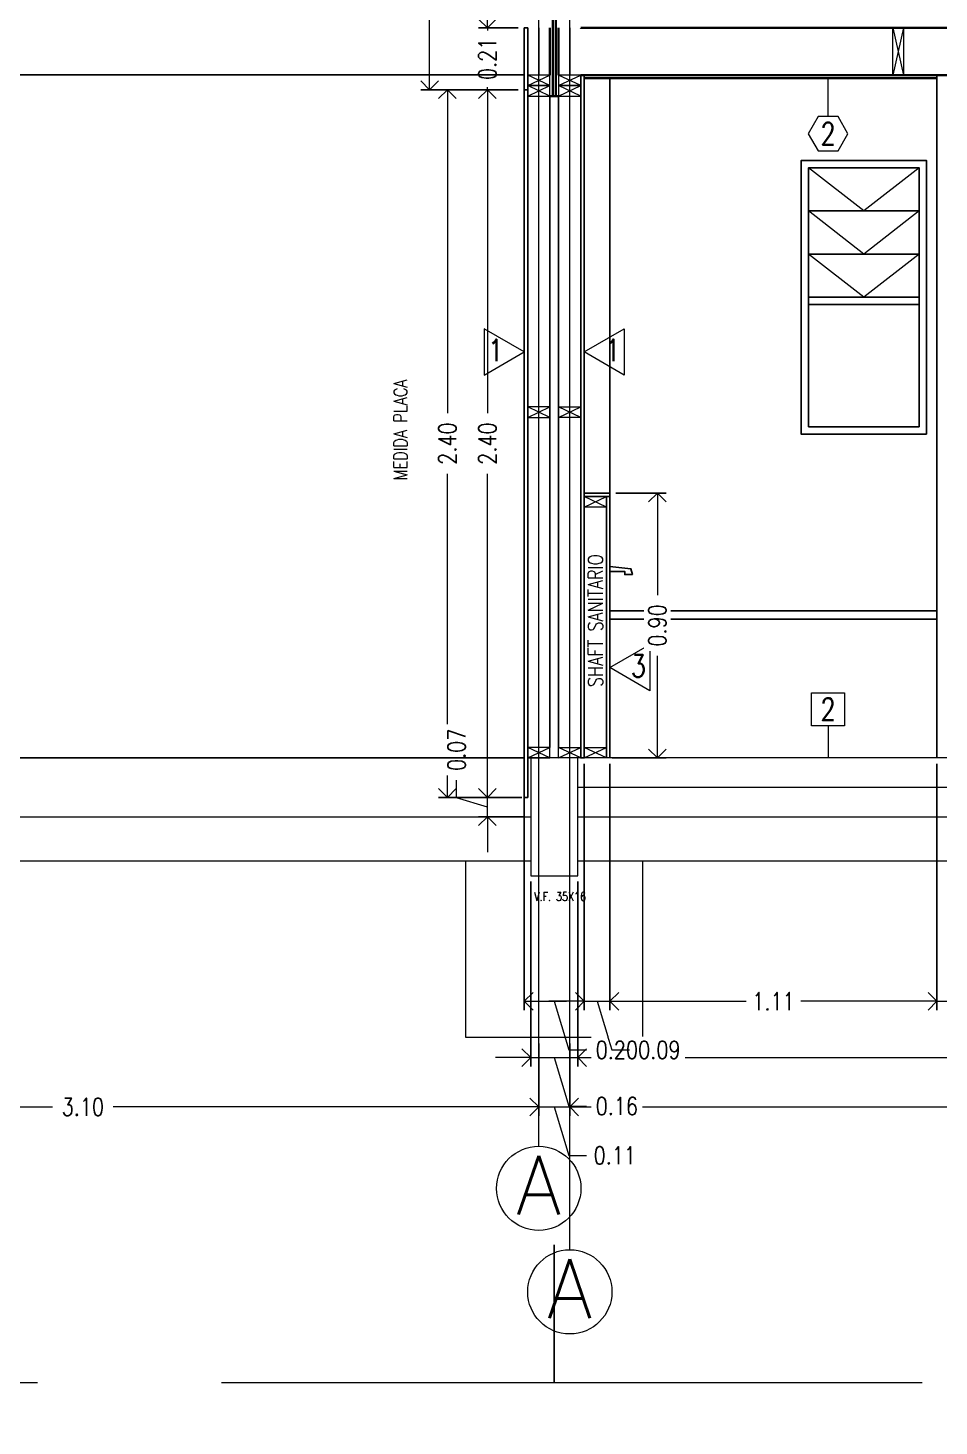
# Model space of a CAD drawing. Header units: metres. Extents: x -2 to 612, y -64 to 156.
# Drawn here: x 461.957 to 465.051, y 4.341 to 9.09 of the extents above; entities that cross this region are included whole.
import ezdxf
from ezdxf.enums import TextEntityAlignment as Align

# ---------------------------------------------------------------- set-up
doc = ezdxf.new("R2010")
doc.units = ezdxf.units.M
doc.header["$LTSCALE"] = 5
doc.header["$MEASUREMENT"] = 0
doc.linetypes.add('HIDDEN', pattern=[0.375, 0.25, -0.125])
doc.layers.get('0').update_dxf_attribs({"color": 30})
doc.layers.get('DEFPOINTS').update_dxf_attribs({"color": 210})
for name, color, linetype, lineweight in [('A-ANNO-DIMS', 3, 'Continuous', 18), ('A-ANNO-SYMB', 3, 'Continuous', 18), ('A-ANNO-TEXT', 3, 'Continuous', 18), ('A-DETL-MCUT', 4, 'Continuous', 25), ('A-ELEV-IDEN', 3, 'Continuous', 18), ('A-ELEV-MBE1', 7, 'Continuous', 35), ('A-ELEV-MBE2', 4, 'Continuous', 25), ('A-WALL-PATT', 8, 'Continuous', 18), ('A-WALL-STUD', 3, 'Continuous', 18)]:
    doc.layers.add(name, color=color, linetype=linetype, lineweight=lineweight)
doc.styles.add('E-ROMANS', font='romans.shx', dxfattribs={"width": 0.8})
doc.dimstyles.new('E-0050_ARW_12', dxfattribs={"dimscale": 0.001, "dimtxt": 60, "dimasz": 60, "dimexe": 30, "dimexo": 20, "dimgap": 30, "dimtad": 0, "dimzin": 0, "dimdsep": 46, "dimtxsty": 'E-ROMANS', "dimblk": 'OPEN90', "dimcen": 30, "dimclrd": 256, "dimclre": 256, "dimclrt": 256, "dimadec": 0, "dimazin": 0, "dimtfac": 1, "dimtmove": 1, "dimatfit": 3, "dimldrblk": 'OPEN90', "dimfxl": 1, "dimtfill": 1, "dimtolj": 1, "dimtzin": 0, "dimlwd": -1, "dimarcsym": 0})

# ---------------------------------------------------------------- blocks, each defined once
blk = doc.blocks.new('_Open90')
at = {"color": 0, "linetype": 'ByBlock', "lineweight": -2}
for p, q in [((0, 0), (-1, 0)), ((-0.5, 0.5), (0, 0)), ((0, 0), (-0.5, -0.5))]:
    blk.add_line(p, q, dxfattribs=at)
blk = doc.blocks.new('*D1563')
at = {"layer": 'A-ANNO-DIMS', "lineweight": -2, "transparency": 16777216}
for p, q in [((460.595, 5.6905), (460.595, 5.3952)), ((463.692, 5.6405), (463.692, 5.3952))]:
    blk.add_line(p, q, dxfattribs=at)
at = {"layer": 'A-ANNO-DIMS', "transparency": 16777216}
for p, q in [((460.655, 5.4252), (462.0404, 5.4252)), ((463.632, 5.4252), (462.2467, 5.4252))]:
    blk.add_line(p, q, dxfattribs=at)
at = {"layer": 'DEFPOINTS', "color": 0, "transparency": 16777216}
for p in [(460.595, 5.7105), (463.692, 5.6605), (463.692, 5.4252)]:
    blk.add_point(p, dxfattribs=at)
at = {"layer": 'A-ANNO-DIMS', "transparency": 16777216, "xscale": 0.06, "yscale": 0.06, "zscale": 0.06, "rotation": 180}
blk.add_blockref('_Open90', (460.595, 5.4252), dxfattribs=at)
at = {"layer": 'A-ANNO-DIMS', "transparency": 16777216, "xscale": 0.06, "yscale": 0.06, "zscale": 0.06}
blk.add_blockref('_Open90', (463.692, 5.4252), dxfattribs=at)
at = {"layer": 'A-ANNO-DIMS', "transparency": 16777216, "insert": (462.1435, 5.4252), "char_height": 0.06, "attachment_point": 5, "style": 'E-ROMANS', "bg_fill": 3, "box_fill_scale": 1.25, "bg_fill_color": 256, "bg_fill_true_color": 13158600, "bg_fill_transparency": 0}
blk.add_mtext('\\A1;3.10', dxfattribs=at)
blk = doc.blocks.new('*D1564')
at = {"layer": 'A-ANNO-DIMS', "lineweight": -2, "transparency": 16777216}
for p, q in [((463.692, 5.6405), (463.692, 5.3952)), ((463.7971, 5.6405), (463.7971, 5.3952))]:
    blk.add_line(p, q, dxfattribs=at)
at = {"layer": 'A-ANNO-DIMS', "transparency": 16777216}
for p, q in [((463.632, 5.4252), (463.572, 5.4252)), ((463.692, 5.4252), (463.7971, 5.4252)), ((463.692, 5.4252), (463.7971, 5.4252)), ((463.7445, 5.4252), (463.794, 5.2602)), ((463.8571, 5.4252), (463.9171, 5.4252)), ((463.794, 5.2602), (463.854, 5.2602))]:
    blk.add_line(p, q, dxfattribs=at)
at = {"layer": 'DEFPOINTS', "color": 0, "transparency": 16777216}
for p in [(463.692, 5.6605), (463.7971, 5.6605), (463.7971, 5.4252)]:
    blk.add_point(p, dxfattribs=at)
at = {"layer": 'A-ANNO-DIMS', "transparency": 16777216, "xscale": 0.06, "yscale": 0.06, "zscale": 0.06}
blk.add_blockref('_Open90', (463.692, 5.4252), dxfattribs=at)
at = {"layer": 'A-ANNO-DIMS', "transparency": 16777216, "xscale": 0.06, "yscale": 0.06, "zscale": 0.06, "rotation": 180}
blk.add_blockref('_Open90', (463.7971, 5.4252), dxfattribs=at)
at = {"layer": 'A-ANNO-DIMS', "transparency": 16777216, "insert": (463.9503, 5.2602), "char_height": 0.06, "attachment_point": 5, "style": 'E-ROMANS', "bg_fill": 3, "box_fill_scale": 1.25, "bg_fill_color": 256, "bg_fill_true_color": 13158600, "bg_fill_transparency": 0}
blk.add_mtext('\\A1;0.11', dxfattribs=at)
blk = doc.blocks.new('*D1565')
at = {"layer": 'A-ANNO-DIMS', "lineweight": -2, "transparency": 16777216}
for p, q in [((466.8941, 5.6905), (466.8941, 5.3952)), ((463.7971, 5.6405), (463.7971, 5.3952))]:
    blk.add_line(p, q, dxfattribs=at)
at = {"layer": 'A-ANNO-DIMS', "transparency": 16777216}
for p, q in [((463.8571, 5.4252), (465.2424, 5.4252)), ((466.8341, 5.4252), (465.4487, 5.4252))]:
    blk.add_line(p, q, dxfattribs=at)
at = {"layer": 'DEFPOINTS', "color": 0, "transparency": 16777216}
for p in [(466.8941, 5.7105), (463.7971, 5.6605), (466.8941, 5.4252)]:
    blk.add_point(p, dxfattribs=at)
at = {"layer": 'A-ANNO-DIMS', "transparency": 16777216, "xscale": 0.06, "yscale": 0.06, "zscale": 0.06, "rotation": 180}
blk.add_blockref('_Open90', (463.7971, 5.4252), dxfattribs=at)
at = {"layer": 'A-ANNO-DIMS', "transparency": 16777216, "xscale": 0.06, "yscale": 0.06, "zscale": 0.06}
blk.add_blockref('_Open90', (466.8941, 5.4252), dxfattribs=at)
at = {"layer": 'A-ANNO-DIMS', "transparency": 16777216, "insert": (465.3456, 5.4252), "char_height": 0.06, "attachment_point": 5, "style": 'E-ROMANS', "bg_fill": 3, "box_fill_scale": 1.25, "bg_fill_color": 256, "bg_fill_true_color": 13158600, "bg_fill_transparency": 0}
blk.add_mtext('\\A1;3.10', dxfattribs=at)
blk = doc.blocks.new('*D1181')
at = {"layer": 'A-ANNO-DIMS', "lineweight": -2, "transparency": 16777216}
for p, q in [((463.6225, 8.8805), (463.3517, 8.8805)), ((463.6225, 6.4765), (463.3517, 6.4765))]:
    blk.add_line(p, q, dxfattribs=at)
at = {"layer": 'A-ANNO-DIMS', "transparency": 16777216}
for p, q in [((463.3817, 8.8205), (463.3817, 7.7816)), ((463.3817, 6.5365), (463.3817, 7.5753))]:
    blk.add_line(p, q, dxfattribs=at)
at = {"layer": 'DEFPOINTS', "color": 0, "transparency": 16777216}
for p in [(463.3817, 8.8805), (463.6425, 8.8805), (463.6425, 6.4765)]:
    blk.add_point(p, dxfattribs=at)
at = {"layer": 'A-ANNO-DIMS', "transparency": 16777216, "xscale": 0.06, "yscale": 0.06, "zscale": 0.06}
for p, rotation in [((463.3817, 8.8805), 90), ((463.3817, 6.4765), 270)]:
    blk.add_blockref('_Open90', p, dxfattribs=dict(at, rotation=rotation))
at = {"layer": 'A-ANNO-DIMS', "transparency": 16777216, "insert": (463.3817, 7.6785), "char_height": 0.06, "attachment_point": 5, "rotation": 90, "style": 'E-ROMANS', "bg_fill": 3, "box_fill_scale": 1.25, "bg_fill_color": 256, "bg_fill_true_color": 13158600, "bg_fill_transparency": 0}
blk.add_mtext('\\A1;2.40', dxfattribs=at)
blk = doc.blocks.new('*D1182')
at = {"layer": 'A-ANNO-DIMS', "lineweight": -2, "transparency": 16777216}
for p, q in [((463.6225, 11.2705), (463.2909, 11.2705)), ((463.6105, 8.8805), (463.2909, 8.8805))]:
    blk.add_line(p, q, dxfattribs=at)
at = {"layer": 'A-ANNO-DIMS', "transparency": 16777216}
for p, q in [((463.3209, 11.2105), (463.3209, 10.1775)), ((463.3209, 8.9405), (463.3209, 9.9735))]:
    blk.add_line(p, q, dxfattribs=at)
at = {"layer": 'DEFPOINTS', "color": 0, "transparency": 16777216}
for p in [(463.3209, 11.2705), (463.6425, 11.2705), (463.6305, 8.8805)]:
    blk.add_point(p, dxfattribs=at)
at = {"layer": 'A-ANNO-DIMS', "transparency": 16777216, "xscale": 0.06, "yscale": 0.06, "zscale": 0.06}
for p, rotation in [((463.3209, 11.2705), 90), ((463.3209, 8.8805), 270)]:
    blk.add_blockref('_Open90', p, dxfattribs=dict(at, rotation=rotation))
at = {"layer": 'A-ANNO-DIMS', "transparency": 16777216, "insert": (463.3209, 10.0755), "char_height": 0.06, "attachment_point": 5, "rotation": 90, "style": 'E-ROMANS', "bg_fill": 3, "box_fill_scale": 1.25, "bg_fill_color": 256, "bg_fill_true_color": 13158600, "bg_fill_transparency": 0}
blk.add_mtext('\\A1;2.39', dxfattribs=at)
blk = doc.blocks.new('*D1183')
at = {"layer": 'A-ANNO-DIMS', "transparency": 16777216}
for p, q in [((463.5176, 6.5365), (463.5176, 6.5965)), ((463.4126, 6.475), (463.4126, 6.535)), ((463.5176, 6.4435), (463.4126, 6.475)), ((463.5176, 6.4105), (463.5176, 6.4765)), ((463.5176, 6.4105), (463.5176, 6.4765)), ((463.5176, 6.3505), (463.5176, 6.2905))]:
    blk.add_line(p, q, dxfattribs=at)
at = {"layer": 'A-ANNO-DIMS', "lineweight": -2, "transparency": 16777216}
for p, q in [((463.6345, 6.4765), (463.4876, 6.4765)), ((463.6445, 6.4105), (463.4876, 6.4105))]:
    blk.add_line(p, q, dxfattribs=at)
at = {"layer": 'DEFPOINTS', "color": 0, "transparency": 16777216}
for p in [(463.5176, 6.4765), (463.6545, 6.4765), (463.6645, 6.4105)]:
    blk.add_point(p, dxfattribs=at)
at = {"layer": 'A-ANNO-DIMS', "transparency": 16777216, "xscale": 0.06, "yscale": 0.06, "zscale": 0.06}
for p, rotation in [((463.5176, 6.4765), 270), ((463.5176, 6.4105), 90)]:
    blk.add_blockref('_Open90', p, dxfattribs=dict(at, rotation=rotation))
at = {"layer": 'A-ANNO-DIMS', "transparency": 16777216, "insert": (463.4126, 6.6381), "char_height": 0.06, "attachment_point": 5, "rotation": 90, "style": 'E-ROMANS', "bg_fill": 3, "box_fill_scale": 1.25, "bg_fill_color": 256, "bg_fill_true_color": 13158600, "bg_fill_transparency": 0}
blk.add_mtext('\\A1;0.07', dxfattribs=at)
blk = doc.blocks.new('*D1184')
at = {"layer": 'A-ANNO-DIMS', "lineweight": -2, "transparency": 16777216}
for p, q in [((463.6105, 8.8805), (463.4876, 8.8805)), ((463.6345, 6.4765), (463.4876, 6.4765))]:
    blk.add_line(p, q, dxfattribs=at)
at = {"layer": 'A-ANNO-DIMS', "transparency": 16777216}
for p, q in [((463.5176, 8.8205), (463.5176, 7.7816)), ((463.5176, 6.5365), (463.5176, 7.5753))]:
    blk.add_line(p, q, dxfattribs=at)
at = {"layer": 'DEFPOINTS', "color": 0, "transparency": 16777216}
for p in [(463.5176, 8.8805), (463.6305, 8.8805), (463.6545, 6.4765)]:
    blk.add_point(p, dxfattribs=at)
at = {"layer": 'A-ANNO-DIMS', "transparency": 16777216, "xscale": 0.06, "yscale": 0.06, "zscale": 0.06}
for p, rotation in [((463.5176, 8.8805), 90), ((463.5176, 6.4765), 270)]:
    blk.add_blockref('_Open90', p, dxfattribs=dict(at, rotation=rotation))
at = {"layer": 'A-ANNO-DIMS', "transparency": 16777216, "insert": (463.5176, 7.6785), "char_height": 0.06, "attachment_point": 5, "rotation": 90, "style": 'E-ROMANS', "bg_fill": 3, "box_fill_scale": 1.25, "bg_fill_color": 256, "bg_fill_true_color": 13158600, "bg_fill_transparency": 0}
blk.add_mtext('\\A1;2.40', dxfattribs=at)
blk = doc.blocks.new('*D1185')
at = {"layer": 'A-ANNO-DIMS', "transparency": 16777216}
for p, q in [((463.5176, 9.1505), (463.5176, 9.2105)), ((463.5176, 9.0905), (463.5176, 9.0817)), ((463.5176, 8.8805), (463.5176, 8.8892)), ((463.5176, 8.8205), (463.5176, 8.7605))]:
    blk.add_line(p, q, dxfattribs=at)
at = {"layer": 'A-ANNO-DIMS', "lineweight": -2, "transparency": 16777216}
for p, q in [((463.6225, 9.0905), (463.4876, 9.0905)), ((463.6105, 8.8805), (463.4876, 8.8805))]:
    blk.add_line(p, q, dxfattribs=at)
at = {"layer": 'DEFPOINTS', "color": 0, "transparency": 16777216}
for p in [(463.6425, 9.0905), (463.6305, 8.8805)]:
    blk.add_point(p, dxfattribs=at)
at = {"layer": 'A-ANNO-DIMS', "transparency": 16777216, "xscale": 0.06, "yscale": 0.06, "zscale": 0.06}
for p, rotation in [((463.5176, 9.0905), 270), ((463.5176, 8.8805), 90)]:
    blk.add_blockref('_Open90', p, dxfattribs=dict(at, rotation=rotation))
at = {"layer": 'A-ANNO-DIMS', "transparency": 16777216, "insert": (463.5176, 8.9855), "char_height": 0.06, "attachment_point": 5, "rotation": 90, "style": 'E-ROMANS', "bg_fill": 3, "box_fill_scale": 1.25, "bg_fill_color": 256, "bg_fill_true_color": 13158600, "bg_fill_transparency": 0}
blk.add_mtext('\\A1;0.21', dxfattribs=at)
at = {"layer": 'DEFPOINTS', "color": 0, "transparency": 16777216}
blk.add_point((463.5176, 9.0905), dxfattribs=at)
blk = doc.blocks.new('*D1187')
at = {"layer": 'A-ANNO-DIMS', "lineweight": -2, "transparency": 16777216}
for p, q in [((463.6645, 6.1905), (463.6645, 5.5627)), ((463.8245, 6.1905), (463.8245, 5.5627))]:
    blk.add_line(p, q, dxfattribs=at)
at = {"layer": 'A-ANNO-DIMS', "transparency": 16777216}
for p, q in [((463.6045, 5.5927), (463.5445, 5.5927)), ((463.6645, 5.5927), (463.8245, 5.5927)), ((463.6645, 5.5927), (463.8245, 5.5927)), ((463.7445, 5.5927), (463.794, 5.4277)), ((463.8845, 5.5927), (463.9445, 5.5927)), ((463.794, 5.4277), (463.854, 5.4277))]:
    blk.add_line(p, q, dxfattribs=at)
at = {"layer": 'DEFPOINTS', "color": 0, "transparency": 16777216}
for p in [(463.6645, 6.2105), (463.8245, 6.2105), (463.8245, 5.5927)]:
    blk.add_point(p, dxfattribs=at)
at = {"layer": 'A-ANNO-DIMS', "transparency": 16777216, "xscale": 0.06, "yscale": 0.06, "zscale": 0.06}
blk.add_blockref('_Open90', (463.6645, 5.5927), dxfattribs=at)
at = {"layer": 'A-ANNO-DIMS', "transparency": 16777216, "xscale": 0.06, "yscale": 0.06, "zscale": 0.06, "rotation": 180}
blk.add_blockref('_Open90', (463.8245, 5.5927), dxfattribs=at)
at = {"layer": 'A-ANNO-DIMS', "transparency": 16777216, "insert": (463.9572, 5.4277), "char_height": 0.06, "attachment_point": 5, "style": 'E-ROMANS', "bg_fill": 3, "box_fill_scale": 1.25, "bg_fill_color": 256, "bg_fill_true_color": 13158600, "bg_fill_transparency": 0}
blk.add_mtext('\\A1;0.16', dxfattribs=at)
blk = doc.blocks.new('*D1188')
at = {"layer": 'A-ANNO-DIMS', "lineweight": -2, "transparency": 16777216}
for p, q in [((466.8116, 6.5905), (466.8116, 5.5627)), ((463.8245, 6.1905), (463.8245, 5.5627))]:
    blk.add_line(p, q, dxfattribs=at)
at = {"layer": 'A-ANNO-DIMS', "transparency": 16777216}
for p, q in [((463.8845, 5.5927), (465.216, 5.5927)), ((466.7516, 5.5927), (465.42, 5.5927))]:
    blk.add_line(p, q, dxfattribs=at)
at = {"layer": 'DEFPOINTS', "color": 0, "transparency": 16777216}
for p in [(466.8116, 6.6105), (463.8245, 6.2105), (466.8116, 5.5927)]:
    blk.add_point(p, dxfattribs=at)
at = {"layer": 'A-ANNO-DIMS', "transparency": 16777216, "xscale": 0.06, "yscale": 0.06, "zscale": 0.06, "rotation": 180}
blk.add_blockref('_Open90', (463.8245, 5.5927), dxfattribs=at)
at = {"layer": 'A-ANNO-DIMS', "transparency": 16777216, "xscale": 0.06, "yscale": 0.06, "zscale": 0.06}
blk.add_blockref('_Open90', (466.8116, 5.5927), dxfattribs=at)
at = {"layer": 'A-ANNO-DIMS', "transparency": 16777216, "insert": (465.318, 5.5927), "char_height": 0.06, "attachment_point": 5, "style": 'E-ROMANS', "bg_fill": 3, "box_fill_scale": 1.25, "bg_fill_color": 256, "bg_fill_true_color": 13158600, "bg_fill_transparency": 0}
blk.add_mtext('\\A1;2.99', dxfattribs=at)
blk = doc.blocks.new('*D1190')
at = {"layer": 'A-ANNO-DIMS', "lineweight": -2, "transparency": 16777216}
for p, q in [((463.6425, 6.5905), (463.6425, 5.7537)), ((463.8466, 6.5905), (463.8466, 5.7537))]:
    blk.add_line(p, q, dxfattribs=at)
at = {"layer": 'A-ANNO-DIMS', "transparency": 16777216}
for p, q in [((463.7025, 5.7837), (463.7866, 5.7837)), ((463.7445, 5.7837), (463.794, 5.6187)), ((463.794, 5.6187), (463.854, 5.6187))]:
    blk.add_line(p, q, dxfattribs=at)
at = {"layer": 'DEFPOINTS', "color": 0, "transparency": 16777216}
for p in [(463.6425, 6.6105), (463.8466, 6.6105), (463.8466, 5.7837)]:
    blk.add_point(p, dxfattribs=at)
at = {"layer": 'A-ANNO-DIMS', "transparency": 16777216, "xscale": 0.06, "yscale": 0.06, "zscale": 0.06, "rotation": 180}
blk.add_blockref('_Open90', (463.6425, 5.7837), dxfattribs=at)
at = {"layer": 'A-ANNO-DIMS', "transparency": 16777216, "xscale": 0.06, "yscale": 0.06, "zscale": 0.06}
blk.add_blockref('_Open90', (463.8466, 5.7837), dxfattribs=at)
at = {"layer": 'A-ANNO-DIMS', "transparency": 16777216, "insert": (463.9572, 5.6187), "char_height": 0.06, "attachment_point": 5, "style": 'E-ROMANS', "bg_fill": 3, "box_fill_scale": 1.25, "bg_fill_color": 256, "bg_fill_true_color": 13158600, "bg_fill_transparency": 0}
blk.add_mtext('\\A1;0.20', dxfattribs=at)
blk = doc.blocks.new('*D1191')
at = {"layer": 'A-ANNO-DIMS', "lineweight": -2, "transparency": 16777216}
for p, q in [((463.8466, 6.5905), (463.8466, 5.7537)), ((463.9336, 6.5905), (463.9336, 5.7537))]:
    blk.add_line(p, q, dxfattribs=at)
at = {"layer": 'A-ANNO-DIMS', "transparency": 16777216}
for p, q in [((463.7866, 5.7837), (463.7266, 5.7837)), ((463.8466, 5.7837), (463.9336, 5.7837)), ((463.8466, 5.7837), (463.9336, 5.7837)), ((463.8901, 5.7837), (463.9396, 5.6187)), ((463.9936, 5.7837), (464.0536, 5.7837)), ((463.9396, 5.6187), (463.9996, 5.6187))]:
    blk.add_line(p, q, dxfattribs=at)
at = {"layer": 'DEFPOINTS', "color": 0, "transparency": 16777216}
for p in [(463.8466, 6.6105), (463.9336, 6.6105), (463.9336, 5.7837)]:
    blk.add_point(p, dxfattribs=at)
at = {"layer": 'A-ANNO-DIMS', "transparency": 16777216, "xscale": 0.06, "yscale": 0.06, "zscale": 0.06}
blk.add_blockref('_Open90', (463.8466, 5.7837), dxfattribs=at)
at = {"layer": 'A-ANNO-DIMS', "transparency": 16777216, "xscale": 0.06, "yscale": 0.06, "zscale": 0.06, "rotation": 180}
blk.add_blockref('_Open90', (463.9336, 5.7837), dxfattribs=at)
at = {"layer": 'A-ANNO-DIMS', "transparency": 16777216, "insert": (464.1016, 5.6187), "char_height": 0.06, "attachment_point": 5, "style": 'E-ROMANS', "bg_fill": 3, "box_fill_scale": 1.25, "bg_fill_color": 256, "bg_fill_true_color": 13158600, "bg_fill_transparency": 0}
blk.add_mtext('\\A1;0.09', dxfattribs=at)
blk = doc.blocks.new('*D1192')
at = {"layer": 'A-ANNO-DIMS', "lineweight": -2, "transparency": 16777216}
for p, q in [((463.9336, 6.5905), (463.9336, 5.7537)), ((465.0444, 6.5905), (465.0444, 5.7537))]:
    blk.add_line(p, q, dxfattribs=at)
at = {"layer": 'A-ANNO-DIMS', "transparency": 16777216}
for p, q in [((463.9936, 5.7837), (464.3961, 5.7837)), ((464.9844, 5.7837), (464.5818, 5.7837))]:
    blk.add_line(p, q, dxfattribs=at)
at = {"layer": 'DEFPOINTS', "color": 0, "transparency": 16777216}
for p in [(463.9336, 6.6105), (465.0444, 6.6105), (465.0444, 5.7837)]:
    blk.add_point(p, dxfattribs=at)
at = {"layer": 'A-ANNO-DIMS', "transparency": 16777216, "xscale": 0.06, "yscale": 0.06, "zscale": 0.06, "rotation": 180}
blk.add_blockref('_Open90', (463.9336, 5.7837), dxfattribs=at)
at = {"layer": 'A-ANNO-DIMS', "transparency": 16777216, "xscale": 0.06, "yscale": 0.06, "zscale": 0.06}
blk.add_blockref('_Open90', (465.0444, 5.7837), dxfattribs=at)
at = {"layer": 'A-ANNO-DIMS', "transparency": 16777216, "insert": (464.489, 5.7837), "char_height": 0.06, "attachment_point": 5, "style": 'E-ROMANS', "bg_fill": 3, "box_fill_scale": 1.25, "bg_fill_color": 256, "bg_fill_true_color": 13158600, "bg_fill_transparency": 0}
blk.add_mtext('\\A1;1.11', dxfattribs=at)
blk = doc.blocks.new('*D1193')
at = {"layer": 'A-ANNO-DIMS', "lineweight": -2, "transparency": 16777216}
for p, q in [((465.0444, 6.5905), (465.0444, 5.7537)), ((465.1436, 6.5905), (465.1436, 5.7537))]:
    blk.add_line(p, q, dxfattribs=at)
at = {"layer": 'A-ANNO-DIMS', "transparency": 16777216}
for p, q in [((464.9844, 5.7837), (464.9244, 5.7837)), ((465.0444, 5.7837), (465.1436, 5.7837)), ((465.0444, 5.7837), (465.1436, 5.7837)), ((465.094, 5.7837), (465.1435, 5.6187)), ((465.2036, 5.7837), (465.2636, 5.7837)), ((465.1435, 5.6187), (465.2035, 5.6187))]:
    blk.add_line(p, q, dxfattribs=at)
at = {"layer": 'DEFPOINTS', "color": 0, "transparency": 16777216}
for p in [(465.0444, 6.6105), (465.1436, 6.6105), (465.1436, 5.7837)]:
    blk.add_point(p, dxfattribs=at)
at = {"layer": 'A-ANNO-DIMS', "transparency": 16777216, "xscale": 0.06, "yscale": 0.06, "zscale": 0.06}
blk.add_blockref('_Open90', (465.0444, 5.7837), dxfattribs=at)
at = {"layer": 'A-ANNO-DIMS', "transparency": 16777216, "xscale": 0.06, "yscale": 0.06, "zscale": 0.06, "rotation": 180}
blk.add_blockref('_Open90', (465.1436, 5.7837), dxfattribs=at)
at = {"layer": 'A-ANNO-DIMS', "transparency": 16777216, "insert": (465.3066, 5.6187), "char_height": 0.06, "attachment_point": 5, "style": 'E-ROMANS', "bg_fill": 3, "box_fill_scale": 1.25, "bg_fill_color": 256, "bg_fill_true_color": 13158600, "bg_fill_transparency": 0}
blk.add_mtext('\\A1;0.10', dxfattribs=at)
blk = doc.blocks.new('*D179')
at = {"layer": 'A-ANNO-DIMS', "lineweight": -2, "transparency": 16777216}
for p, q in [((463.9536, 7.5105), (464.1247, 7.5105)), ((463.9416, 6.6105), (464.1247, 6.6105))]:
    blk.add_line(p, q, dxfattribs=at)
at = {"layer": 'A-ANNO-DIMS', "transparency": 16777216}
for p, q in [((464.0947, 7.4505), (464.0947, 7.1636)), ((464.0947, 6.6705), (464.0947, 6.9573))]:
    blk.add_line(p, q, dxfattribs=at)
at = {"layer": 'DEFPOINTS', "color": 0, "transparency": 16777216}
for p in [(463.9336, 7.5105), (463.9216, 6.6105), (464.0947, 6.6105)]:
    blk.add_point(p, dxfattribs=at)
at = {"layer": 'A-ANNO-DIMS', "transparency": 16777216, "xscale": 0.06, "yscale": 0.06, "zscale": 0.06}
for p, rotation in [((464.0947, 7.5105), 90), ((464.0947, 6.6105), 270)]:
    blk.add_blockref('_Open90', p, dxfattribs=dict(at, rotation=rotation))
at = {"layer": 'A-ANNO-DIMS', "transparency": 16777216, "insert": (464.0947, 7.0605), "char_height": 0.06, "attachment_point": 5, "rotation": 90, "style": 'E-ROMANS', "bg_fill": 3, "box_fill_scale": 1.25, "bg_fill_color": 256, "bg_fill_true_color": 13158600, "bg_fill_transparency": 0}
blk.add_mtext('\\A1;0.90', dxfattribs=at)

msp = doc.modelspace()

# ---------------------------------------------------------------- linework, layer by layer
at = {"layer": 'A-ANNO-SYMB'}
for p, q in [((463.79707, 4.93959), (463.79707, 13.891)), ((463.69203, 5.29119), (463.69203, 13.49239)), ((466.81155, 6.61046), (463.82454, 6.61046)), ((466.81155, 6.51046), (463.82454, 6.51046)), ((460.63251, 6.41046), (463.66452, 6.41046)), ((463.82454, 6.41046), (466.81155, 6.41046))]:
    msp.add_line(p, q, dxfattribs=at)
msp.add_lwpolyline([(463.82454, 6.61046), (463.66454, 6.61046), (463.66454, 6.21046), (463.82454, 6.21046)], close=True, dxfattribs=at)
at = {"layer": 'A-ANNO-SYMB', "linetype": 'HIDDEN'}
msp.add_lwpolyline([(463.82454, 6.26046), (464.04454, 6.26046), (464.04454, 5.66046), (463.44454, 5.66046), (463.44454, 6.26046), (463.66454, 6.26046)], dxfattribs=at)
at = {"layer": 'A-ANNO-SYMB'}
msp.add_circle((463.79742, 4.79657), 0.14303, dxfattribs=at)
at = {"layer": 'A-ANNO-TEXT'}
msp.add_line((464.67467, 8.78958), (464.67467, 8.92046), dxfattribs=at)
for points in [[(464.70833, 8.67296), (464.742, 8.73127), (464.70833, 8.78958), (464.641, 8.78958), (464.60734, 8.73127), (464.641, 8.67296)], [(463.84657, 7.98981), (463.98243, 8.06825), (463.98243, 7.91137)], [(463.93357, 6.91728), (464.06943, 6.99571), (464.06943, 6.83884)], [(464.61842, 6.83217), (464.73092, 6.83217), (464.73092, 6.71967), (464.61842, 6.71967)]]:
    msp.add_lwpolyline(points, close=True, dxfattribs=at)
at = {"layer": 'A-ANNO-TEXT', "linetype": 'HIDDEN'}
for points in [[(457.44551, 4.95593), (457.44551, 4.48894), (460.45356, 4.48894), (460.59658, 4.34077), (460.73961, 4.48894), (463.74455, 4.48894), (463.74455, 4.95593)], [(463.74455, 4.95593), (463.74455, 4.48894), (466.7526, 4.48894), (466.89563, 4.34077), (467.03866, 4.48894), (470.04359, 4.48894), (470.04359, 4.95593)]]:
    msp.add_lwpolyline(points, dxfattribs=at)
at = {"layer": 'A-DETL-MCUT'}
for p, q in [((465.04436, 8.93046), (465.04436, 6.61046)), ((463.93357, 7.51046), (463.84657, 7.51046)), ((463.93357, 6.61046), (463.93357, 7.51046)), ((463.93357, 7.49846), (463.84657, 7.49846)), ((463.92157, 6.61046), (463.92157, 7.49846))]:
    msp.add_line(p, q, dxfattribs=at)
msp.add_lwpolyline([(463.64249, 9.09046), (463.65449, 9.09046), (463.65449, 8.88046), (463.64249, 8.88046)], close=True, dxfattribs=at)
for points in [[(463.84657, 8.93046), (463.84657, 6.61046), (463.83457, 6.61046), (463.83457, 8.93046)], [(463.64248, 8.88046), (463.64248, 6.47646), (463.65449, 6.47646), (463.65449, 8.88046)]]:
    msp.add_lwpolyline(points, dxfattribs=at)
at = {"layer": 'A-ELEV-IDEN'}
msp.add_line((460.87251, 6.26046), (463.44454, 6.26046), dxfattribs=at)
for points in [[(464.98358, 8.61546), (464.79608, 8.4688), (464.60858, 8.61546)], [(464.98358, 8.4688), (464.79608, 8.32213), (464.60858, 8.4688)], [(464.98358, 8.32213), (464.79608, 8.17546), (464.60858, 8.32213)]]:
    msp.add_lwpolyline(points, dxfattribs=at)
at = {"layer": 'A-ELEV-MBE1'}
for points in [[(463.73955, 9.12646), (463.73955, 8.85846)], [(463.74955, 9.12646), (463.74955, 8.85846)], [(463.72954, 9.09046), (463.72954, 8.93046)], [(463.75957, 9.09046), (463.75957, 8.93046)], [(463.83457, 8.93046), (466.94155, 8.93046), (466.94155, 9.09046), (463.83457, 9.09046), (463.83457, 9.09046)], [(463.84657, 8.92046), (465.04436, 8.92046)], [(463.75957, 8.85846), (463.72952, 8.85846)]]:
    msp.add_lwpolyline(points, dxfattribs=at)
at = {"layer": 'A-ELEV-MBE2'}
for p, q in [((463.93357, 7.51046), (463.93357, 8.92046)), ((463.72952, 6.64646), (463.72952, 8.85847)), ((463.75957, 6.64646), (463.75957, 8.85846)), ((465.04436, 7.11046), (463.93357, 7.11046)), ((465.04436, 7.08246), (463.93357, 7.08246)), ((463.65449, 6.66046), (463.65449, 6.95105))]:
    msp.add_line(p, q, dxfattribs=at)
for points in [[(465.00858, 7.71046), (465.00858, 8.64046), (464.58358, 8.64046), (464.58358, 7.71046), (465.00858, 7.71046)], [(464.98358, 8.4688), (464.60858, 8.4688)], [(464.98358, 8.32213), (464.60858, 8.32213)], [(464.98358, 8.17546), (464.60858, 8.17546)], [(464.98358, 8.15046), (464.60858, 8.15046)], [(463.93357, 7.26046), (464.00495, 7.25319), (464.01034, 7.23344), (463.9843, 7.23344), (463.9843, 7.24421), (463.93357, 7.24421)]]:
    msp.add_lwpolyline(points, dxfattribs=at)
msp.add_lwpolyline([(464.98358, 7.73546), (464.98358, 8.61546), (464.60858, 8.61546), (464.60858, 7.73546)], close=True, dxfattribs=at)
at = {"layer": 'A-WALL-PATT', "ltscale": 0.1}
for p, q in [((463.69204, 9.09046), (463.69204, 8.93046)), ((463.79707, 9.09046), (463.79707, 8.93046)), ((463.69202, 7.81046), (463.69202, 8.85846)), ((463.79707, 7.81046), (463.79707, 8.85846)), ((463.69202, 6.64646), (463.69202, 7.76046)), ((463.79707, 6.64646), (463.79707, 7.76046))]:
    msp.add_line(p, q, dxfattribs=at)
at = {"layer": 'A-WALL-STUD'}
for p, q in [((463.75957, 8.89446), (463.83457, 8.93046)), ((463.83457, 8.89446), (463.75957, 8.93046)), ((463.75957, 8.85846), (463.83457, 8.89446)), ((463.83457, 8.85846), (463.75957, 8.89446)), ((463.83457, 7.76746), (463.75957, 7.80346)), ((463.75957, 7.76746), (463.83457, 7.80346))]:
    msp.add_line(p, q, dxfattribs=at)
for points in [[(464.93107, 9.09046), (464.93107, 8.93046), (464.89507, 8.93046), (464.89507, 9.09046), (464.93107, 9.09046)], [(464.89507, 9.09046), (464.93107, 8.93046)], [(464.93107, 9.09046), (464.89507, 8.93046)]]:
    msp.add_lwpolyline(points, dxfattribs=at)
for points in [[(463.75957, 8.89446), (463.83457, 8.89446), (463.83457, 8.93046), (463.75957, 8.93046)], [(463.75957, 8.85846), (463.83457, 8.85846), (463.83457, 8.89446), (463.75957, 8.89446)], [(463.83457, 7.76746), (463.75957, 7.76746), (463.75957, 7.80346), (463.83457, 7.80346)]]:
    msp.add_lwpolyline(points, close=True, dxfattribs=at)

# ---------------------------------------------------------------- texts
at = {"layer": 'A-ANNO-TEXT', "attachment_point": 5, "style": 'E-ROMANS'}
for s, insert, char_height, rotation in [('\\pi-0.45,l0.45,t0.45;2', (464.67467, 8.73127), 0.075, 0.00048), ('\\pi-0.45,l0.45,t0.45;1', (463.94347, 7.99546), 0.075, 359.99952), ('MEDIDA PLACA', (463.22233, 7.72536), 0.045, 90), ('MEDIDA PLACA', (463.22236, 7.72536), 0.045, 90), ('\\pi-0.45,l0.45,t0.45;3', (464.03047, 6.92293), 0.075, 359.99952), ('\\pi-0.45,l0.45,t0.45;2', (464.67467, 6.77592), 0.075, 0.00048)]:
    msp.add_mtext(s, dxfattribs=dict(at, insert=insert, char_height=char_height, rotation=rotation))
at = {"layer": 'A-ANNO-TEXT', "insert": (463.76454, 6.13978), "char_height": 0.03, "attachment_point": 5, "style": 'E-ROMANS'}
msp.add_mtext('\\pi-0.09,l0.09,t0.09;V.F. 35X16', dxfattribs=at)
at = {"layer": 'A-ANNO-TEXT', "style": 'E-ROMANS'}
msp.add_attdef('A', text='0.00', height=0.2, dxfattribs=at).set_placement((463.79742, 4.8077), align=Align.MIDDLE_CENTER)

# ---------------------------------------------------------------- next in the draw order: dimensions: what is measured, and where the dimension line sits
at = {"layer": 'A-ANNO-DIMS'}
dim = msp.add_linear_dim(base=(463.38166, 8.88046), p1=(463.64248, 6.47646), p2=(463.64248, 8.88046), angle=90, dimstyle='E-0050_ARW_12', dxfattribs=at)
dim.commit()
dim.dimension.update_dxf_attribs({"geometry": '*D1181', "text_midpoint": (463.38166, 7.67846)})
dim = msp.add_linear_dim(base=(463.69203, 5.42521), p1=(460.59502, 5.71046), p2=(463.69203, 5.66046), dimstyle='E-0050_ARW_12', dxfattribs=at)
dim.commit()
dim.dimension.update_dxf_attribs({"geometry": '*D1563', "text_midpoint": (462.14353, 5.42521)})

# ---------------------------------------------------------------- next in the draw order: dimensions: what is measured, and where the dimension line sits
for base, p1, p2, picture, middle in [((463.32092, 11.27046), (463.63049, 8.88046), (463.6425, 11.27046), '*D1182', (463.32092, 10.07546)), ((463.51759, 6.47646), (463.66452, 6.41046), (463.65449, 6.47646), '*D1183', (463.41259, 6.56496))]:
    dim = msp.add_linear_dim(base=base, p1=p1, p2=p2, angle=90, dimstyle='E-0050_ARW_12', dxfattribs=at)
    dim.commit()
    dim.dimension.update_dxf_attribs({"geometry": picture, "text_midpoint": middle})
dim = msp.add_linear_dim(base=(463.79707, 5.42521), p1=(463.69203, 5.66046), p2=(463.79707, 5.66046), dimstyle='E-0050_ARW_12', dxfattribs=at)
dim.commit()
dim.dimension.update_dxf_attribs({"geometry": '*D1564', "text_midpoint": (463.88405, 5.26021)})

# ---------------------------------------------------------------- next in the draw order: linework, layer by layer
at = {"layer": 'A-ANNO-SYMB'}
msp.add_circle((463.69203, 5.14816), 0.14303, dxfattribs=at)

# ---------------------------------------------------------------- next in the draw order: texts
at = {"layer": 'A-ANNO-TEXT', "style": 'E-ROMANS'}
msp.add_attdef('A', text='0.00', height=0.2, dxfattribs=at).set_placement((463.69203, 5.15929), align=Align.MIDDLE_CENTER)

# ---------------------------------------------------------------- next in the draw order: dimensions: what is measured, and where the dimension line sits
at = {"layer": 'A-ANNO-DIMS'}
dim = msp.add_linear_dim(base=(463.51759, 8.88046), p1=(463.65449, 6.47646), p2=(463.63049, 8.88046), angle=90, dimstyle='E-0050_ARW_12', dxfattribs=at)
dim.commit()
dim.dimension.update_dxf_attribs({"geometry": '*D1184', "text_midpoint": (463.51759, 7.67846)})
dim = msp.add_linear_dim(base=(466.89407, 5.42521), p1=(463.79707, 5.66046), p2=(466.89407, 5.71046), dimstyle='E-0050_ARW_12', dxfattribs=at)
dim.commit()
dim.dimension.update_dxf_attribs({"geometry": '*D1565', "text_midpoint": (465.34557, 5.42521)})

# ---------------------------------------------------------------- next in the draw order: linework, layer by layer
at = {"layer": 'A-ANNO-TEXT'}
msp.add_lwpolyline([(463.64248, 7.98981), (463.50662, 8.06825), (463.50662, 7.91137)], close=True, dxfattribs=at)
at = {"layer": 'A-WALL-STUD'}
for p, q in [((463.65452, 7.76746), (463.72952, 7.80346)), ((463.72952, 7.76746), (463.65452, 7.80346))]:
    msp.add_line(p, q, dxfattribs=at)
msp.add_lwpolyline([(463.65452, 7.76746), (463.72952, 7.76746), (463.72952, 7.80346), (463.65452, 7.80346)], close=True, dxfattribs=at)

# ---------------------------------------------------------------- next in the draw order: texts
at = {"layer": 'A-ANNO-TEXT', "insert": (463.54558, 7.99546), "char_height": 0.075, "attachment_point": 5, "rotation": 0.00048, "style": 'E-ROMANS'}
msp.add_mtext('\\pi-0.45,l0.45,t0.45;1', dxfattribs=at)

# ---------------------------------------------------------------- next in the draw order: dimensions: what is measured, and where the dimension line sits
at = {"layer": 'A-ANNO-DIMS'}
dim = msp.add_linear_dim(base=(463.51759, 9.09046), p1=(463.63049, 8.88046), p2=(463.6425, 9.09046), angle=90, dimstyle='E-0050_ARW_12', dxfattribs=at)
dim.commit()
dim.dimension.update_dxf_attribs({"geometry": '*D1185', "text_midpoint": (463.51759, 8.98546)})
dim = msp.add_linear_dim(base=(463.82454, 5.59273), p1=(463.66454, 6.21046), p2=(463.82454, 6.21046), dimstyle='E-0050_ARW_12', dxfattribs=at)
dim.commit()
dim.dimension.update_dxf_attribs({"geometry": '*D1187', "text_midpoint": (463.88404, 5.42773)})

# ---------------------------------------------------------------- next in the draw order: linework, layer by layer
at = {"layer": 'A-ELEV-MBE2'}
msp.add_line((460.64249, 8.93115), (463.64249, 8.93115), dxfattribs=at)
at = {"layer": 'A-WALL-STUD'}
for p, q in [((463.65454, 8.89446), (463.72954, 8.93046)), ((463.72954, 8.89446), (463.65454, 8.93046)), ((463.65454, 8.85846), (463.72954, 8.89446)), ((463.72954, 8.85846), (463.65454, 8.89446))]:
    msp.add_line(p, q, dxfattribs=at)
for points in [[(463.65454, 8.89446), (463.72954, 8.89446), (463.72954, 8.93046), (463.65454, 8.93046)], [(463.65454, 8.85846), (463.72954, 8.85846), (463.72954, 8.89446), (463.65454, 8.89446)]]:
    msp.add_lwpolyline(points, close=True, dxfattribs=at)

# ---------------------------------------------------------------- next in the draw order: dimensions: what is measured, and where the dimension line sits
at = {"layer": 'A-ANNO-DIMS'}
dim = msp.add_linear_dim(base=(466.81155, 5.59273), p1=(463.82454, 6.21046), p2=(466.81155, 6.61046), dimstyle='E-0050_ARW_12', dxfattribs=at)
dim.commit()
dim.dimension.update_dxf_attribs({"geometry": '*D1188', "text_midpoint": (465.31805, 5.59273)})

# ---------------------------------------------------------------- next in the draw order: dimensions: what is measured, and where the dimension line sits
dim = msp.add_linear_dim(base=(463.84657, 5.78375), p1=(463.64248, 6.61046), p2=(463.84657, 6.61046), dimstyle='E-0050_ARW_12', dxfattribs=at)
dim.commit()
dim.dimension.update_dxf_attribs({"geometry": '*D1190', "text_midpoint": (463.88402, 5.61875)})

# ---------------------------------------------------------------- next in the draw order: linework, layer by layer
at = {"layer": 'A-ELEV-MBE2'}
msp.add_lwpolyline([(460.64252, 6.61046), (463.64248, 6.61046)], dxfattribs=at)

# ---------------------------------------------------------------- next in the draw order: dimensions: what is measured, and where the dimension line sits
at = {"layer": 'A-ANNO-DIMS'}
dim = msp.add_linear_dim(base=(463.93357, 5.78375), p1=(463.84657, 6.61046), p2=(463.93357, 6.61046), dimstyle='E-0050_ARW_12', dxfattribs=at)
dim.commit()
dim.dimension.update_dxf_attribs({"geometry": '*D1191', "text_midpoint": (464.02957, 5.61875)})

# ---------------------------------------------------------------- next in the draw order: linework, layer by layer
at = {"layer": 'A-WALL-STUD'}
for p, q in [((463.65452, 6.61046), (463.72952, 6.64646)), ((463.72952, 6.61046), (463.65452, 6.64646)), ((463.83457, 6.61046), (463.75957, 6.64646)), ((463.75957, 6.61046), (463.83457, 6.64646))]:
    msp.add_line(p, q, dxfattribs=at)
for points in [[(463.65452, 6.61046), (463.72952, 6.61046), (463.72952, 6.64646), (463.65452, 6.64646)], [(463.83457, 6.61046), (463.75957, 6.61046), (463.75957, 6.64646), (463.83457, 6.64646)]]:
    msp.add_lwpolyline(points, close=True, dxfattribs=at)

# ---------------------------------------------------------------- next in the draw order: dimensions: what is measured, and where the dimension line sits
at = {"layer": 'A-ANNO-DIMS'}
dim = msp.add_linear_dim(base=(465.04436, 5.78375), p1=(463.93357, 6.61046), p2=(465.04436, 6.61046), dimstyle='E-0050_ARW_12', dxfattribs=at)
dim.commit()
dim.dimension.update_dxf_attribs({"geometry": '*D1192', "text_midpoint": (464.48896, 5.78375)})

# ---------------------------------------------------------------- next in the draw order: linework, layer by layer
at = {"layer": 'A-ANNO-TEXT'}
msp.add_line((464.67467, 6.71967), (464.67467, 6.61046), dxfattribs=at)

# ---------------------------------------------------------------- next in the draw order: dimensions: what is measured, and where the dimension line sits
at = {"layer": 'A-ANNO-DIMS'}
dim = msp.add_linear_dim(base=(464.09468, 6.61046), p1=(463.93357, 7.51046), p2=(463.92157, 6.61046), angle=90, dimstyle='E-0050_ARW_12', dxfattribs=at)
dim.commit()
dim.dimension.update_dxf_attribs({"geometry": '*D179', "text_midpoint": (464.09468, 7.06046)})
dim = msp.add_linear_dim(base=(465.14357, 5.78375), p1=(465.04436, 6.61046), p2=(465.14357, 6.61046), dimstyle='E-0050_ARW_12', dxfattribs=at)
dim.commit()
dim.dimension.update_dxf_attribs({"geometry": '*D1193', "text_midpoint": (465.23346, 5.61875)})

# ---------------------------------------------------------------- next in the draw order: linework, layer by layer
at = {"layer": 'A-ELEV-IDEN'}
msp.add_line((464.04454, 6.26046), (466.57155, 6.26046), dxfattribs=at)
at = {"layer": 'A-WALL-STUD'}
for p, q in [((463.92162, 7.46246), (463.84662, 7.49846)), ((463.84662, 7.46246), (463.92162, 7.49846)), ((463.92157, 6.61046), (463.84657, 6.64646)), ((463.84657, 6.61046), (463.92157, 6.64646))]:
    msp.add_line(p, q, dxfattribs=at)
for points in [[(463.92162, 7.46246), (463.84662, 7.46246), (463.84662, 7.49846), (463.92162, 7.49846)], [(463.92157, 6.61046), (463.84657, 6.61046), (463.84657, 6.64646), (463.92157, 6.64646)]]:
    msp.add_lwpolyline(points, close=True, dxfattribs=at)

# ---------------------------------------------------------------- next in the draw order: texts
at = {"layer": 'A-ANNO-TEXT', "insert": (463.85956, 7.07717), "char_height": 0.05, "attachment_point": 2, "rotation": 90, "style": 'E-ROMANS'}
msp.add_mtext('SHAFT SANITARIO', dxfattribs=at)

doc.saveas('drawing.dxf')
